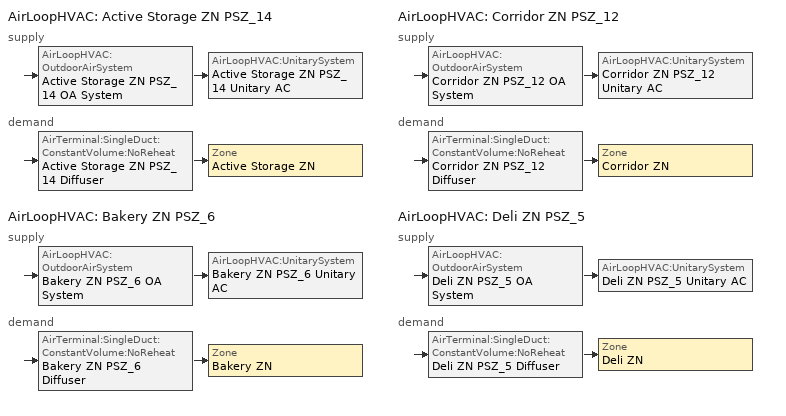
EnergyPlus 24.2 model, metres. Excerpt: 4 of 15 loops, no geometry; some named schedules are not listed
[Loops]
AirLoopHVAC 'Active Storage ZN PSZ_14'
 supply: AirLoopHVAC:OutdoorAirSystem 'Active Storage ZN PSZ_14 OA System' > AirLoopHVAC:UnitarySystem 'Active Storage ZN PSZ_14 Unitary AC'
 demand: AirTerminal:SingleDuct:ConstantVolume:NoReheat 'Active Storage ZN PSZ_14 Diffuser' > Zone 'Active Storage ZN'
AirLoopHVAC 'Bakery ZN PSZ_6'
 supply: AirLoopHVAC:OutdoorAirSystem 'Bakery ZN PSZ_6 OA System' > AirLoopHVAC:UnitarySystem 'Bakery ZN PSZ_6 Unitary AC'
 demand: AirTerminal:SingleDuct:ConstantVolume:NoReheat 'Bakery ZN PSZ_6 Diffuser' > Zone 'Bakery ZN'
AirLoopHVAC 'Corridor ZN PSZ_12'
 supply: AirLoopHVAC:OutdoorAirSystem 'Corridor ZN PSZ_12 OA System' > AirLoopHVAC:UnitarySystem 'Corridor ZN PSZ_12 Unitary AC'
 demand: AirTerminal:SingleDuct:ConstantVolume:NoReheat 'Corridor ZN PSZ_12 Diffuser' > Zone 'Corridor ZN'
AirLoopHVAC 'Deli ZN PSZ_5'
 supply: AirLoopHVAC:OutdoorAirSystem 'Deli ZN PSZ_5 OA System' > AirLoopHVAC:UnitarySystem 'Deli ZN PSZ_5 Unitary AC'
 demand: AirTerminal:SingleDuct:ConstantVolume:NoReheat 'Deli ZN PSZ_5 Diffuser' > Zone 'Deli ZN'
[ZoneControl:Thermostat] Temperature Difference Between Cutout And Setpoint {deltaC}=0
Name | Zone or ZoneList | Control Type Schedule | Control 1
Active Storage ZN Thermostat | Active Storage ZN | Active Storage ZN Thermostat Schedule | SuperMarket DryStorage Thermostat 1
Bakery ZN Thermostat | Bakery ZN | Bakery ZN Thermostat Schedule | SuperMarket Bakery Thermostat 1
Corridor ZN Thermostat | Corridor ZN | Corridor ZN Thermostat Schedule | SuperMarket Corridor Thermostat 1
Deli ZN Thermostat | Deli ZN | Deli ZN Thermostat Schedule | SuperMarket Deli Thermostat 1
[ThermostatSetpoint:DualSetpoint] Heating Setpoint Temperature Schedule=SuperMarket HtgSetp; Cooling Setpoint Temperature Schedule=SuperMarket ClgSetp
SuperMarket DryStorage Thermostat 1; SuperMarket Bakery Thermostat 1; SuperMarket Corridor Thermostat 1; SuperMarket Deli Thermostat 1
[AirTerminal:SingleDuct:ConstantVolume:NoReheat] Availability Schedule=Always On Discrete; Maximum Air Flow Rate {m3/s}=AutoSize
Active Storage ZN PSZ_14 Diffuser; Bakery ZN PSZ_6 Diffuser; Corridor ZN PSZ_12 Diffuser; Deli ZN PSZ_5 Diffuser
[Zone equipment]
Active Storage ZN: Active Storage ZN PSZ_14 Diffuser
Bakery ZN: Bakery ZN PSZ_6 Diffuser, Bakery ZN Exhaust Fan
Corridor ZN: Corridor ZN PSZ_12 Diffuser
Deli ZN: Deli ZN PSZ_5 Diffuser, Deli ZN Exhaust Fan
[Sizing:Zone] Zone Cooling Design Supply Air Temperature Input Method=SupplyAirTemperature; Zone Cooling Design Supply Air Temperature {C}=12.7778; Zone Cooling Design Supply Air Temperature Difference {deltaC}=11.11; Zone Heating Design Supply Air Temperature Input Method=SupplyAirTemperature; Zone Heating Design Supply Air Temperature {C}=50; Zone Heating Design Supply Air Temperature Difference {deltaC}=11.11; Zone Cooling Design Supply Air Humidity Ratio {kgWater/kgDryAir}=0.0085; Zone Heating Design Supply Air Humidity Ratio {kgWater/kgDryAir}=0.008; Cooling Design Air Flow Method=DesignDay; Cooling Design Air Flow Rate {m3/s}=0; Cooling Minimum Air Flow per Zone Floor Area {m3/s-m2}=0.000762; Cooling Minimum Air Flow {m3/s}=0; Cooling Minimum Air Flow Fraction=0; Heating Design Air Flow Method=DesignDay; Heating Design Air Flow Rate {m3/s}=0; Heating Maximum Air Flow per Zone Floor Area {m3/s-m2}=0.002032; Heating Maximum Air Flow {m3/s}=0.141576; Heating Maximum Air Flow Fraction=0.3; Account for Dedicated Outdoor Air System=No; Zone Load Sizing Method=Sensible Load Only No Latent Load; Zone Latent Cooling Design Supply Air Humidity Ratio Input Method=HumidityRatioDifference; Zone Cooling Design Supply Air Humidity Ratio Difference {kgWater/kgDryAir}=0.005; Zone Latent Heating Design Supply Air Humidity Ratio Input Method=HumidityRatioDifference; Zone Humidification Design Supply Air Humidity Ratio Difference {kgWater/kgDryAir}=0.005; Type of Space Sum to Use=Coincident
Name | Design Specification Outdoor Air Object
Active Storage ZN | Active Storage ZN DSOA Space List
Bakery ZN | Bakery ZN DSOA Space List
Corridor ZN | Corridor ZN DSOA Space List
Deli ZN | Deli ZN DSOA Space List
[Controller:MechanicalVentilation] Availability Schedule=Always On Discrete; Demand Controlled Ventilation=No; System Outdoor Air Method=ZoneSum
Name | Zone or ZoneList Name 1 | Design Specification Outdoor Air Object Name 1
Controller Mechanical Ventilation 14 | Active Storage ZN | SuperMarket DryStorage Ventilation
Controller Mechanical Ventilation 6 | Bakery ZN | SuperMarket Bakery Ventilation
Controller Mechanical Ventilation 12 | Corridor ZN | SuperMarket Corridor Ventilation
Controller Mechanical Ventilation 5 | Deli ZN | SuperMarket Deli Ventilation
[DesignSpecification:OutdoorAir] Outdoor Air Method=Sum; Outdoor Air Flow per Person {m3/s-person}=0; Outdoor Air Flow per Zone {m3/s}=0; Outdoor Air Flow Air Changes per Hour {1/hr}=0
Name | Outdoor Air Flow per Zone Floor Area {m3/s-m2}
SuperMarket DryStorage Ventilation | 0.000762
SuperMarket Bakery Ventilation; SuperMarket Deli Ventilation | 0.0015
SuperMarket Corridor Ventilation | 0.000254
[DesignSpecification:OutdoorAir:SpaceList]
Name | Space Name 1 | Space Design Specification Outdoor Air Object Name 1
Active Storage ZN DSOA Space List | Active Storage | SuperMarket DryStorage Ventilation
Bakery ZN DSOA Space List | Bakery | SuperMarket Bakery Ventilation
Corridor ZN DSOA Space List | Corridor | SuperMarket Corridor Ventilation
Deli ZN DSOA Space List | Deli | SuperMarket Deli Ventilation
[Fan:ZoneExhaust] Availability Schedule=SuperMarket MinOA_MotorizedDamper_Sched; Fan Total Efficiency=0.45; Pressure Rise {Pa}=125; System Availability Manager Coupling Mode=Decoupled
Name | Maximum Flow Rate {m3/s}
Bakery ZN Exhaust Fan | 0.354
Deli ZN Exhaust Fan | 0.3374
[AirLoopHVAC] Design Supply Air Flow Rate {m3/s}=AutoSize; Design Return Air Flow Fraction of Supply Air Flow=1
Active Storage ZN PSZ_14; Bakery ZN PSZ_6; Corridor ZN PSZ_12; Deli ZN PSZ_5
[Sizing:System] Type of Load to Size On=Sensible; Design Outdoor Air Flow Rate {m3/s}=Autosize; Central Heating Maximum System Air Flow Ratio=1; Preheat Design Temperature {C}=7.22222; Preheat Design Humidity Ratio {kgWater/kgDryAir}=0.008; Precool Design Temperature {C}=12.7778; Precool Design Humidity Ratio {kgWater/kgDryAir}=0.008; Central Cooling Design Supply Air Temperature {C}=12.7778; Central Heating Design Supply Air Temperature {C}=50; Type of Zone Sum to Use=Coincident; 100% Outdoor Air in Cooling=No; 100% Outdoor Air in Heating=No; Central Cooling Design Supply Air Humidity Ratio {kgWater/kgDryAir}=0.0085; Central Heating Design Supply Air Humidity Ratio {kgWater/kgDryAir}=0.008; Cooling Supply Air Flow Rate Method=DesignDay; Cooling Supply Air Flow Rate {m3/s}=0; Cooling Supply Air Flow Rate Per Floor Area {m3/s-m2}=0.00996765; Cooling Fraction of Autosized Cooling Supply Air Flow Rate=1; Cooling Supply Air Flow Rate Per Unit Cooling Capacity {m3/s-W}=3.94755e-05; Heating Supply Air Flow Rate Method=DesignDay; Heating Supply Air Flow Rate {m3/s}=0; Heating Supply Air Flow Rate Per Floor Area {m3/s-m2}=0.00996765; Heating Fraction of Autosized Heating Supply Air Flow Rate=1; Heating Fraction of Autosized Cooling Supply Air Flow Rate=1; Heating Supply Air Flow Rate Per Unit Heating Capacity {m3/s-W}=3.15882e-05; System Outdoor Air Method=ZoneSum; Zone Maximum Outdoor Air Fraction=1; Cooling Design Capacity Method=CoolingDesignCapacity; Cooling Design Capacity {W}=Autosize; Cooling Design Capacity Per Floor Area {W/m2}=234.7; Fraction of Autosized Cooling Design Capacity=1; Heating Design Capacity Method=HeatingDesignCapacity; Heating Design Capacity {W}=Autosize; Heating Design Capacity Per Floor Area {W/m2}=157; Fraction of Autosized Heating Design Capacity=1; Central Cooling Capacity Control Method=OnOff
Active Storage ZN PSZ_14; Bakery ZN PSZ_6; Corridor ZN PSZ_12; Deli ZN PSZ_5
[Controller:OutdoorAir] Minimum Outdoor Air Flow Rate {m3/s}=Autosize; Maximum Outdoor Air Flow Rate {m3/s}=Autosize; Economizer Control Type=NoEconomizer; Economizer Control Action Type=ModulateFlow; Economizer Maximum Limit Dry-Bulb Temperature {C}=28; Economizer Maximum Limit Enthalpy {J/kg}=64000; Lockout Type=LockoutWithCompressor; Minimum Limit Type=FixedMinimum; Minimum Outdoor Air Schedule=Always On Discrete; High Humidity Control=No; High Humidity Outdoor Air Flow Ratio=1; Control High Indoor Humidity Based on Outdoor Humidity Ratio=Yes; Heat Recovery Bypass Control Type=BypassWhenWithinEconomizerLimits; Economizer Operation Staging=InterlockedWithMechanicalCooling
Name | Mechanical Ventilation Controller
Active Storage ZN PSZ_14 OA System Controller | Controller Mechanical Ventilation 14
Bakery ZN PSZ_6 OA System Controller | Controller Mechanical Ventilation 6
Corridor ZN PSZ_12 OA System Controller | Controller Mechanical Ventilation 12
Deli ZN PSZ_5 OA System Controller | Controller Mechanical Ventilation 5
[SetpointManager:MixedAir] Control Variable=Temperature
Name | Setpoint Node or NodeList
Active Storage ZN PSZ_14 Mixed Air Node OS Default SPM | Active Storage ZN PSZ_14 Mixed Air Node
Bakery ZN PSZ_6 Mixed Air Node OS Default SPM | Bakery ZN PSZ_6 Mixed Air Node
Corridor ZN PSZ_12 Mixed Air Node OS Default SPM | Corridor ZN PSZ_12 Mixed Air Node
Deli ZN PSZ_5 Mixed Air Node OS Default SPM | Deli ZN PSZ_5 Mixed Air Node
[AirLoopHVAC:UnitarySystem] Control Type=Load; Dehumidification Control Type=None; Availability Schedule=SuperMarket HVACOperationSchd; Fan Placement=DrawThrough; Supply Air Fan Operating Mode Schedule=SuperMarket HVACOperationSchd; DX Heating Coil Sizing Ratio=1; Use DOAS DX Cooling Coil=No; Minimum Supply Air Temperature {C}=2; Latent Load Control=SensibleOnlyLoadControl; Cooling Supply Air Flow Rate Method=SupplyAirFlowRate; Cooling Supply Air Flow Rate {m3/s}=Autosize; Heating Supply Air Flow Rate Method=SupplyAirFlowRate; Heating Supply Air Flow Rate {m3/s}=Autosize; No Load Supply Air Flow Rate Method=None; No Load Supply Air Flow Rate Control Set To Low Speed=Yes; Maximum Supply Air Temperature {C}=80; Maximum Outdoor Dry-Bulb Temperature for Supplemental Heater Operation {C}=21; Ancillary On-Cycle Electric Power {W}=0; Ancillary Off-Cycle Electric Power {W}=0
Name | Controlling Zone or Thermostat Location | Supply Fan | Heating Coil | Cooling Coil | Supplemental Heating Coil
Active Storage ZN PSZ_14 Unitary AC | Active Storage ZN | Active Storage ZN PSZ_14 Fan | Active Storage ZN PSZ_14 Gas Htg Coil | Active Storage ZN PSZ_14 2spd DX AC Clg Coil 112kBtu/hr 10.1EER | Active Storage ZN PSZ_14 Electric Backup Htg Coil
Bakery ZN PSZ_6 Unitary AC | Bakery ZN | Bakery ZN PSZ_6 Fan | Bakery ZN PSZ_6 Gas Htg Coil | Bakery ZN PSZ_6 2spd DX AC Clg Coil 54kBtu/hr 9.7SEER | Bakery ZN PSZ_6 Electric Backup Htg Coil
Corridor ZN PSZ_12 Unitary AC | Corridor ZN | Corridor ZN PSZ_12 Fan | Corridor ZN PSZ_12 Gas Htg Coil | Corridor ZN PSZ_12 2spd DX AC Clg Coil 20kBtu/hr 9.7SEER | Corridor ZN PSZ_12 Electric Backup Htg Coil
Deli ZN PSZ_5 Unitary AC | Deli ZN | Deli ZN PSZ_5 Fan | Deli ZN PSZ_5 Gas Htg Coil | Deli ZN PSZ_5 2spd DX AC Clg Coil 85kBtu/hr 10.1EER | Deli ZN PSZ_5 Electric Backup Htg Coil
[Fan:OnOff] Availability Schedule=Always On Discrete; Pressure Rise {Pa}=622.722; Maximum Flow Rate {m3/s}=Autosize; Motor In Airstream Fraction=1
Name | Fan Total Efficiency | Motor Efficiency | Fan Power Ratio Function of Speed Ratio Curve | Fan Efficiency Ratio Function of Speed Ratio Curve
Active Storage ZN PSZ_14 Fan | 0.546 | 0.84 | Fan On Off Power Curve 13 | Fan On Off Efficiency Curve 13
Bakery ZN PSZ_6 Fan | 0.53625 | 0.825 | Fan On Off Power Curve 5 | Fan On Off Efficiency Curve 5
Corridor ZN PSZ_12 Fan | 0.53625 | 0.825 | Fan On Off Power Curve 11 | Fan On Off Efficiency Curve 11
Deli ZN PSZ_5 Fan | 0.546 | 0.84 | Fan On Off Power Curve 4 | Fan On Off Efficiency Curve 4
[Coil:Heating:Fuel] Availability Schedule=Always On Discrete; Fuel Type=NaturalGas; Burner Efficiency=0.8; Nominal Capacity {W}=AutoSize; On Cycle Parasitic Electric Load {W}=0; Off Cycle Parasitic Fuel Load {W}=0
Active Storage ZN PSZ_14 Gas Htg Coil; Bakery ZN PSZ_6 Gas Htg Coil; Corridor ZN PSZ_12 Gas Htg Coil; Deli ZN PSZ_5 Gas Htg Coil
[Coil:Cooling:DX:TwoSpeed] Availability Schedule=Always On Discrete; High Speed Gross Rated Total Cooling Capacity {W}=Autosize; High Speed Rated Sensible Heat Ratio=Autosize; High Speed Rated Air Flow Rate {m3/s}=Autosize; High Speed Rated Evaporator Fan Power Per Volume Flow Rate 2017 {W/(m3/s)}=773.3; High Speed Rated Evaporator Fan Power Per Volume Flow Rate 2023 {W/(m3/s)}=934.4; Unit Internal Static Air Pressure {Pa}=773.3; Total Cooling Capacity Function of Temperature Curve=CoilClgDXQRatio_fTwbToadbSI; Total Cooling Capacity Function of Flow Fraction Curve=CoilClgDXSnglQRatio_fCFMRatio; Energy Input Ratio Function of Temperature Curve=CoilClgDXEIRRatio_fTwbToadbSI; Energy Input Ratio Function of Flow Fraction Curve=CoilClgDXSnglEIRRatio_fCFMRatio; Part Load Fraction Correlation Curve=CoilClgDXEIRRatio_fQFrac; Low Speed Gross Rated Total Cooling Capacity {W}=Autosize; Low Speed Gross Rated Sensible Heat Ratio=0.69; Low Speed Rated Air Flow Rate {m3/s}=Autosize; Low Speed Rated Evaporator Fan Power Per Volume Flow Rate 2017 {W/(m3/s)}=773.3; Low Speed Rated Evaporator Fan Power Per Volume Flow Rate 2023 {W/(m3/s)}=934.4; Low Speed Total Cooling Capacity Function of Temperature Curve=CoilClgDXQRatio_fTwbToadbSI; Low Speed Energy Input Ratio Function of Temperature Curve=CoilClgDXEIRRatio_fTwbToadbSI; Condenser Type=AirCooled; Minimum Outdoor Dry-Bulb Temperature for Compressor Operation {C}=-25; High Speed Evaporative Condenser Effectiveness=0; High Speed Evaporative Condenser Air Flow Rate {m3/s}=Autosize; High Speed Evaporative Condenser Pump Rated Power Consumption {W}=Autosize; Low Speed Evaporative Condenser Effectiveness=0; Low Speed Evaporative Condenser Air Flow Rate {m3/s}=Autosize; Low Speed Evaporative Condenser Pump Rated Power Consumption {W}=Autosize; Basin Heater Capacity {W/K}=10; Basin Heater Setpoint Temperature {C}=2
Name | High Speed Gross Rated Cooling COP {W/W} | Low Speed Gross Rated Cooling COP {W/W}
Active Storage ZN PSZ_14 2spd DX AC Clg Coil 112kBtu/hr 10.1EER; Deli ZN PSZ_5 2spd DX AC Clg Coil 85kBtu/hr 10.1EER | 3.49917 | 3.49917
Bakery ZN PSZ_6 2spd DX AC Clg Coil 54kBtu/hr 9.7SEER; Corridor ZN PSZ_12 2spd DX AC Clg Coil 20kBtu/hr 9.7SEER | 3.14722 | 3.14722
[Coil:Heating:Electric] Availability Schedule=Always On Discrete; Efficiency=1; Nominal Capacity {W}=Autosize
Active Storage ZN PSZ_14 Electric Backup Htg Coil; Bakery ZN PSZ_6 Electric Backup Htg Coil; Corridor ZN PSZ_12 Electric Backup Htg Coil; Deli ZN PSZ_5 Electric Backup Htg Coil
[SetpointManager:SingleZone:Reheat] Control Variable=Temperature; Minimum Supply Air Temperature {C}=12.7778; Maximum Supply Air Temperature {C}=50
Name | Control Zone | Setpoint Node or NodeList
Active Storage ZN Setpoint Manager SZ Reheat | Active Storage ZN | Active Storage ZN PSZ_14 Supply Outlet Node
Bakery ZN Setpoint Manager SZ Reheat | Bakery ZN | Bakery ZN PSZ_6 Supply Outlet Node
Corridor ZN Setpoint Manager SZ Reheat | Corridor ZN | Corridor ZN PSZ_12 Supply Outlet Node
Deli ZN Setpoint Manager SZ Reheat | Deli ZN | Deli ZN PSZ_5 Supply Outlet Node
[Refrigeration:CaseAndWalkInList]
Name | Case or WalkIn Name 1 | Case or WalkIn Name 2 | Case or WalkIn Name 3 | Case or WalkIn Name 4 | Case or WalkIn Name 5 | Case or WalkIn Name 6 | Case or WalkIn Name 7 | Case or WalkIn Name 8 | Case or WalkIn Name 9 | Case or WalkIn Name 10 | Case or WalkIn Name 11 | Case or WalkIn Name 12 | Case or WalkIn Name 13
Rack A Case and Walkin List | Ice Cream Reach-Ins | Ice Cream Coffins | Grocery Freezer
Rack B Case and Walkin List | Frozen Food Reach-Ins | Bakery Freezer
Rack C Case and Walkin List | Deli Cases | Dairy Cases | Dairy_Meat Cases | Meat_Cases | Service Meat Cases | Dairy Cooler | Beer Cooler
Rack D Case and Walkin List | Beverage Cases | Service Deli Cases | Salad Cases | Produce Islands | Floral Cases | Service Bakery Cases | Prepared Foods Cases | Meat Cooler | Meat Prep | Bloom Box | Deli Cooler | Produce Cooler | Fish Cooler
[Refrigeration:WalkIn] Availability Schedule=Always On Discrete; Rated Total Heating Power {W}=0; Rated Circulation Fan Power {W}=0; Lighting Schedule=Always On; Temperature Termination Defrost Fraction to Ice=0.7; Average Refrigerant Charge Inventory {kg}=0; Area of Glass Reach In Doors Facing Zone 1 {m2}=0; Height of Glass Reach In Doors Facing Zone 1 {m}=1.8288; Area of Stocking Doors Facing Zone 1 {m2}=3.30011; Height of Stocking Doors Facing Zone 1 {m}=2.1; Stocking Door Opening Schedule Name Facing Zone 1=door_wi_sched; Stocking Door Opening Protection Type Facing Zone 1=None
Name | Rated Coil Cooling Capacity {W} | Operating Temperature {C} | Rated Cooling Source Temperature {C} | Rated Cooling Coil Fan Power {W} | Rated Total Lighting Power {W} | Defrost Type | Defrost Control Type | Defrost Schedule | Defrost Drip-Down Schedule | Defrost Power {W} | Insulated Floor Surface Area {m2} | Insulated Floor U-Value {W/m2-K} | Zone Name 1 | Total Insulated Surface Area Facing Zone 1 {m2} | Insulated Surface U-Value Facing Zone 1 {W/m2-K} | Glass Reach In Door U Value Facing Zone 1 {W/m2-K} | Stocking Door U Value Facing Zone 1 {W/m2-K}
Grocery Freezer | 7687.95 | -26.1 | -31.7 | 615.036 | 518.399 | Electric | TemperatureTermination | Refrigeration Defrost Schedule 006 | Refrigeration Defrost DripDown Schedule 006 | 6073.48 | 48 | 0.203 | Active Storage ZN | 111.3 | 0.177 | 2.26975 | 0.177
Bakery Freezer | 2850.35 | -26.1 | -31.7 | 228.028 | 129.6 | Electric | TemperatureTermination | Refrigeration Defrost Schedule 007 | Refrigeration Defrost DripDown Schedule 007 | 2251.77 | 12 | 0.203 | Bakery ZN | 49.3 | 0.177 | 2.26975 | 0.177
Dairy Cooler | 10861.2 | 1.67 | -3.89 | 868.898 | 669.599 | OffCycle | TimeSchedule | Refrigeration Defrost Dummy schedule | Refrigeration Defrost Dummy schedule | 0 | 61.9999 | 2.27 | Active Storage ZN | 135.5 | 0.203 | 21.7 | 0.203
Beer Cooler | 8249.47 | 1.67 | -3.89 | 659.958 | 475.2 | OffCycle | TimeSchedule | Refrigeration Defrost Dummy schedule | Refrigeration Defrost Dummy schedule | 0 | 44 | 2.27 | Active Storage ZN | 135.5 | 0.203 | 21.7 | 0.203
Meat Cooler | 7330.11 | 1.67 | -3.89 | 586.409 | 410.4 | OffCycle | TimeSchedule | Refrigeration Defrost Dummy schedule | Refrigeration Defrost Dummy schedule | 0 | 38 | 2.27 | Active Storage ZN | 94.1 | 0.203 | 0.203 | 0.203
Meat Prep | 10015 | 1.67 | -3.89 | 801.202 | 604.799 | OffCycle | TimeSchedule | Refrigeration Defrost Dummy schedule | Refrigeration Defrost Dummy schedule | 0 | 55.9999 | 2.27 | Deli ZN | 125.1 | 0.203 | 2.26975 | 0.203
Bloom Box | 2015.01 | 1.67 | -3.89 | 161.2 | 64.7999 | OffCycle | TimeSchedule | Refrigeration Defrost Dummy schedule | Refrigeration Defrost Dummy schedule | 0 | 5.99999 | 2.27 | Active Storage ZN | 39 | 0.203 | 2.26975 | 0.203
Deli Cooler | 2891.22 | 1.67 | -3.89 | 231.297 | 118.8 | OffCycle | TimeSchedule | Refrigeration Defrost Dummy schedule | Refrigeration Defrost Dummy schedule | 0 | 11 | 2.27 | Deli ZN | 47.6 | 0.203 | 2.26975 | 0.203
Produce Cooler | 7174.51 | 1.67 | -3.89 | 573.961 | 399.6 | OffCycle | TimeSchedule | Refrigeration Defrost Dummy schedule | Refrigeration Defrost Dummy schedule | 0 | 37 | 2.27 | Active Storage ZN | 92.4 | 0.203 | 2.26975 | 0.203
Fish Cooler | 2191.6 | 1.67 | -3.89 | 175.328 | 75.5999 | OffCycle | TimeSchedule | Refrigeration Defrost Dummy schedule | Refrigeration Defrost Dummy schedule | 0 | 6.99999 | 2.27 | Active Storage ZN | 40.7 | 0.203 | 2.26975 | 0.203
[Schedule:Week:Daily]
SuperMarket MinOA_MotorizedDamper_Sched Week Rule - Jan1-Dec31: SuperMarket MinOA_MotorizedDamper_Sched Default, SuperMarket MinOA_MotorizedDamper_Sched Default, SuperMarket MinOA_MotorizedDamper_Sched Default, SuperMarket MinOA_MotorizedDamper_Sched Default, SuperMarket MinOA_MotorizedDamper_Sched Default, SuperMarket MinOA_MotorizedDamper_Sched Default, SuperMarket MinOA_MotorizedDamper_Sched Default, SuperMarket MinOA_MotorizedDamper_Sched Default, SuperMarket MinOA_MotorizedDamper_Sched Default, SuperMarket MinOA_MotorizedDamper_Sched Default, SuperMarket MinOA_MotorizedDamper_Sched Default, SuperMarket MinOA_MotorizedDamper_Sched Default
Always On Week Rule - Jan1-Dec31: Always On Default, Always On Default, Always On Default, Always On Default, Always On Default, Always On Default, Always On Default, Always On Default, Always On Default, Always On Default, Always On Default, Always On Default
door_wi_sched Week Rule - Jan1-Dec31: door_wi_sched Default, door_wi_sched Default, door_wi_sched Default, door_wi_sched Default, door_wi_sched Default, door_wi_sched Default, door_wi_sched Default, door_wi_sched Default, door_wi_sched Default, door_wi_sched Default, door_wi_sched Default, door_wi_sched Default
Refrigeration Defrost DripDown Schedule 006 Week Rule - Jan1-Dec31: Refrigeration Defrost DripDown Schedule Default 006, Refrigeration Defrost DripDown Schedule Default 006, Refrigeration Defrost DripDown Schedule Default 006, Refrigeration Defrost DripDown Schedule Default 006, Refrigeration Defrost DripDown Schedule Default 006, Refrigeration Defrost DripDown Schedule Default 006, Refrigeration Defrost DripDown Schedule Default 006, Refrigeration Defrost DripDown Schedule Default 006, Refrigeration Defrost DripDown Schedule Default 006, Refrigeration Defrost DripDown Schedule Default 006, Refrigeration Defrost DripDown Schedule Default 006, Refrigeration Defrost DripDown Schedule Default 006
Refrigeration Defrost Schedule 006 Week Rule - Jan1-Dec31: Refrigeration Defrost Schedule Default 006, Refrigeration Defrost Schedule Default 006, Refrigeration Defrost Schedule Default 006, Refrigeration Defrost Schedule Default 006, Refrigeration Defrost Schedule Default 006, Refrigeration Defrost Schedule Default 006, Refrigeration Defrost Schedule Default 006, Refrigeration Defrost Schedule Default 006, Refrigeration Defrost Schedule Default 006, Refrigeration Defrost Schedule Default 006, Refrigeration Defrost Schedule Default 006, Refrigeration Defrost Schedule Default 006
SuperMarket HVACOperationSchd Week Rule - Jan1-Dec31: SuperMarket HVACOperationSchd Default, SuperMarket HVACOperationSchd Default, SuperMarket HVACOperationSchd Default, SuperMarket HVACOperationSchd Default, SuperMarket HVACOperationSchd Default, SuperMarket HVACOperationSchd Default, SuperMarket HVACOperationSchd Default, SuperMarket HVACOperationSchd Default, SuperMarket HVACOperationSchd Default, SuperMarket HVACOperationSchd Default, SuperMarket HVACOperationSchd Default, SuperMarket HVACOperationSchd Default
[Schedule:Year]
SuperMarket HtgSetp: SuperMarket HtgSetp Week Rule - Jan1-Dec31, 1, 1, 12, 31
SuperMarket ClgSetp: SuperMarket ClgSetp Week Rule - Jan1-Dec31, 1, 1, 12, 31
SuperMarket MinOA_MotorizedDamper_Sched: SuperMarket MinOA_MotorizedDamper_Sched Week Rule - Jan1-Dec31, 1, 1, 12, 31
Always On: Always On Week Rule - Jan1-Dec31, 1, 1, 12, 31
door_wi_sched: door_wi_sched Week Rule - Jan1-Dec31, 1, 1, 12, 31
Refrigeration Defrost DripDown Schedule 006: Refrigeration Defrost DripDown Schedule 006 Week Rule - Jan1-Dec31, 1, 1, 12, 31
Refrigeration Defrost DripDown Schedule 007: Refrigeration Defrost DripDown Schedule 007 Week Rule - Jan1-Dec31, 1, 1, 12, 31
Refrigeration Defrost Dummy schedule: Refrigeration Defrost Dummy schedule Week Rule - Jan1-Dec31, 1, 1, 12, 31
Refrigeration Defrost Schedule 006: Refrigeration Defrost Schedule 006 Week Rule - Jan1-Dec31, 1, 1, 12, 31
Refrigeration Defrost Schedule 007: Refrigeration Defrost Schedule 007 Week Rule - Jan1-Dec31, 1, 1, 12, 31
SuperMarket HVACOperationSchd: SuperMarket HVACOperationSchd Week Rule - Jan1-Dec31, 1, 1, 12, 31
[Schedule:Compact]
Active Storage ZN Thermostat Schedule; Bakery ZN Thermostat Schedule; Corridor ZN Thermostat Schedule; Deli ZN Thermostat Schedule: Through: 12/31, For: AllDays, Until: 24:00, 4
[Schedule:Constant]
Always On Discrete: Hourly Value=1
[Curve:Exponent] Coefficient1 Constant=1; Coefficient2 Constant=0; Coefficient3 Constant=0; Minimum Value of x {BasedOnField A2}=0; Maximum Value of x {BasedOnField A2}=1
Fan On Off Power Curve 13; Fan On Off Power Curve 5; Fan On Off Power Curve 11; Fan On Off Power Curve 4
[Curve:Cubic] Maximum Value of x {BasedOnField A2}=1
Name | Coefficient1 Constant | Coefficient2 x | Coefficient3 x**2 | Coefficient4 x**3 | Minimum Value of x {BasedOnField A2}
Fan On Off Efficiency Curve 13; Fan On Off Efficiency Curve 5; Fan On Off Efficiency Curve 11; Fan On Off Efficiency Curve 4 | 1 | 0 | 0 | 0 | 0
CoilClgDXEIRRatio_fQFrac | 0 | 5.1091 | -8.5515 | 4.4744 | 0.7
[Curve:Biquadratic] Minimum Value of x {BasedOnField A2}=13.89; Maximum Value of x {BasedOnField A2}=25; Minimum Value of y {BasedOnField A3}=23.89; Maximum Value of y {BasedOnField A3}=46.11; Minimum Curve Output {BasedOnField A4}=0.77
Name | Coefficient1 Constant | Coefficient2 x | Coefficient3 x**2 | Coefficient4 y | Coefficient5 y**2 | Coefficient6 x*y | Maximum Curve Output {BasedOnField A4}
CoilClgDXQRatio_fTwbToadbSI | 0.86779 | 0.014245 | 0.000554 | -0.007569 | 3.2e-05 | -0.000191 | 1.29
CoilClgDXEIRRatio_fTwbToadbSI | 0.116709 | 0.028458 | -0.000411 | 0.021422 | 0.000162 | -0.00068 | 1.33
[Curve:Quadratic]
Name | Coefficient1 Constant | Coefficient2 x | Coefficient3 x**2 | Minimum Value of x {BasedOnField A2} | Maximum Value of x {BasedOnField A2}
CoilClgDXSnglQRatio_fCFMRatio | 0.8 | 0.2 | 0 | 0.5 | 1.5
CoilClgDXSnglEIRRatio_fCFMRatio | 1.156 | -0.1816 | 0.0256 | 0 | 1
